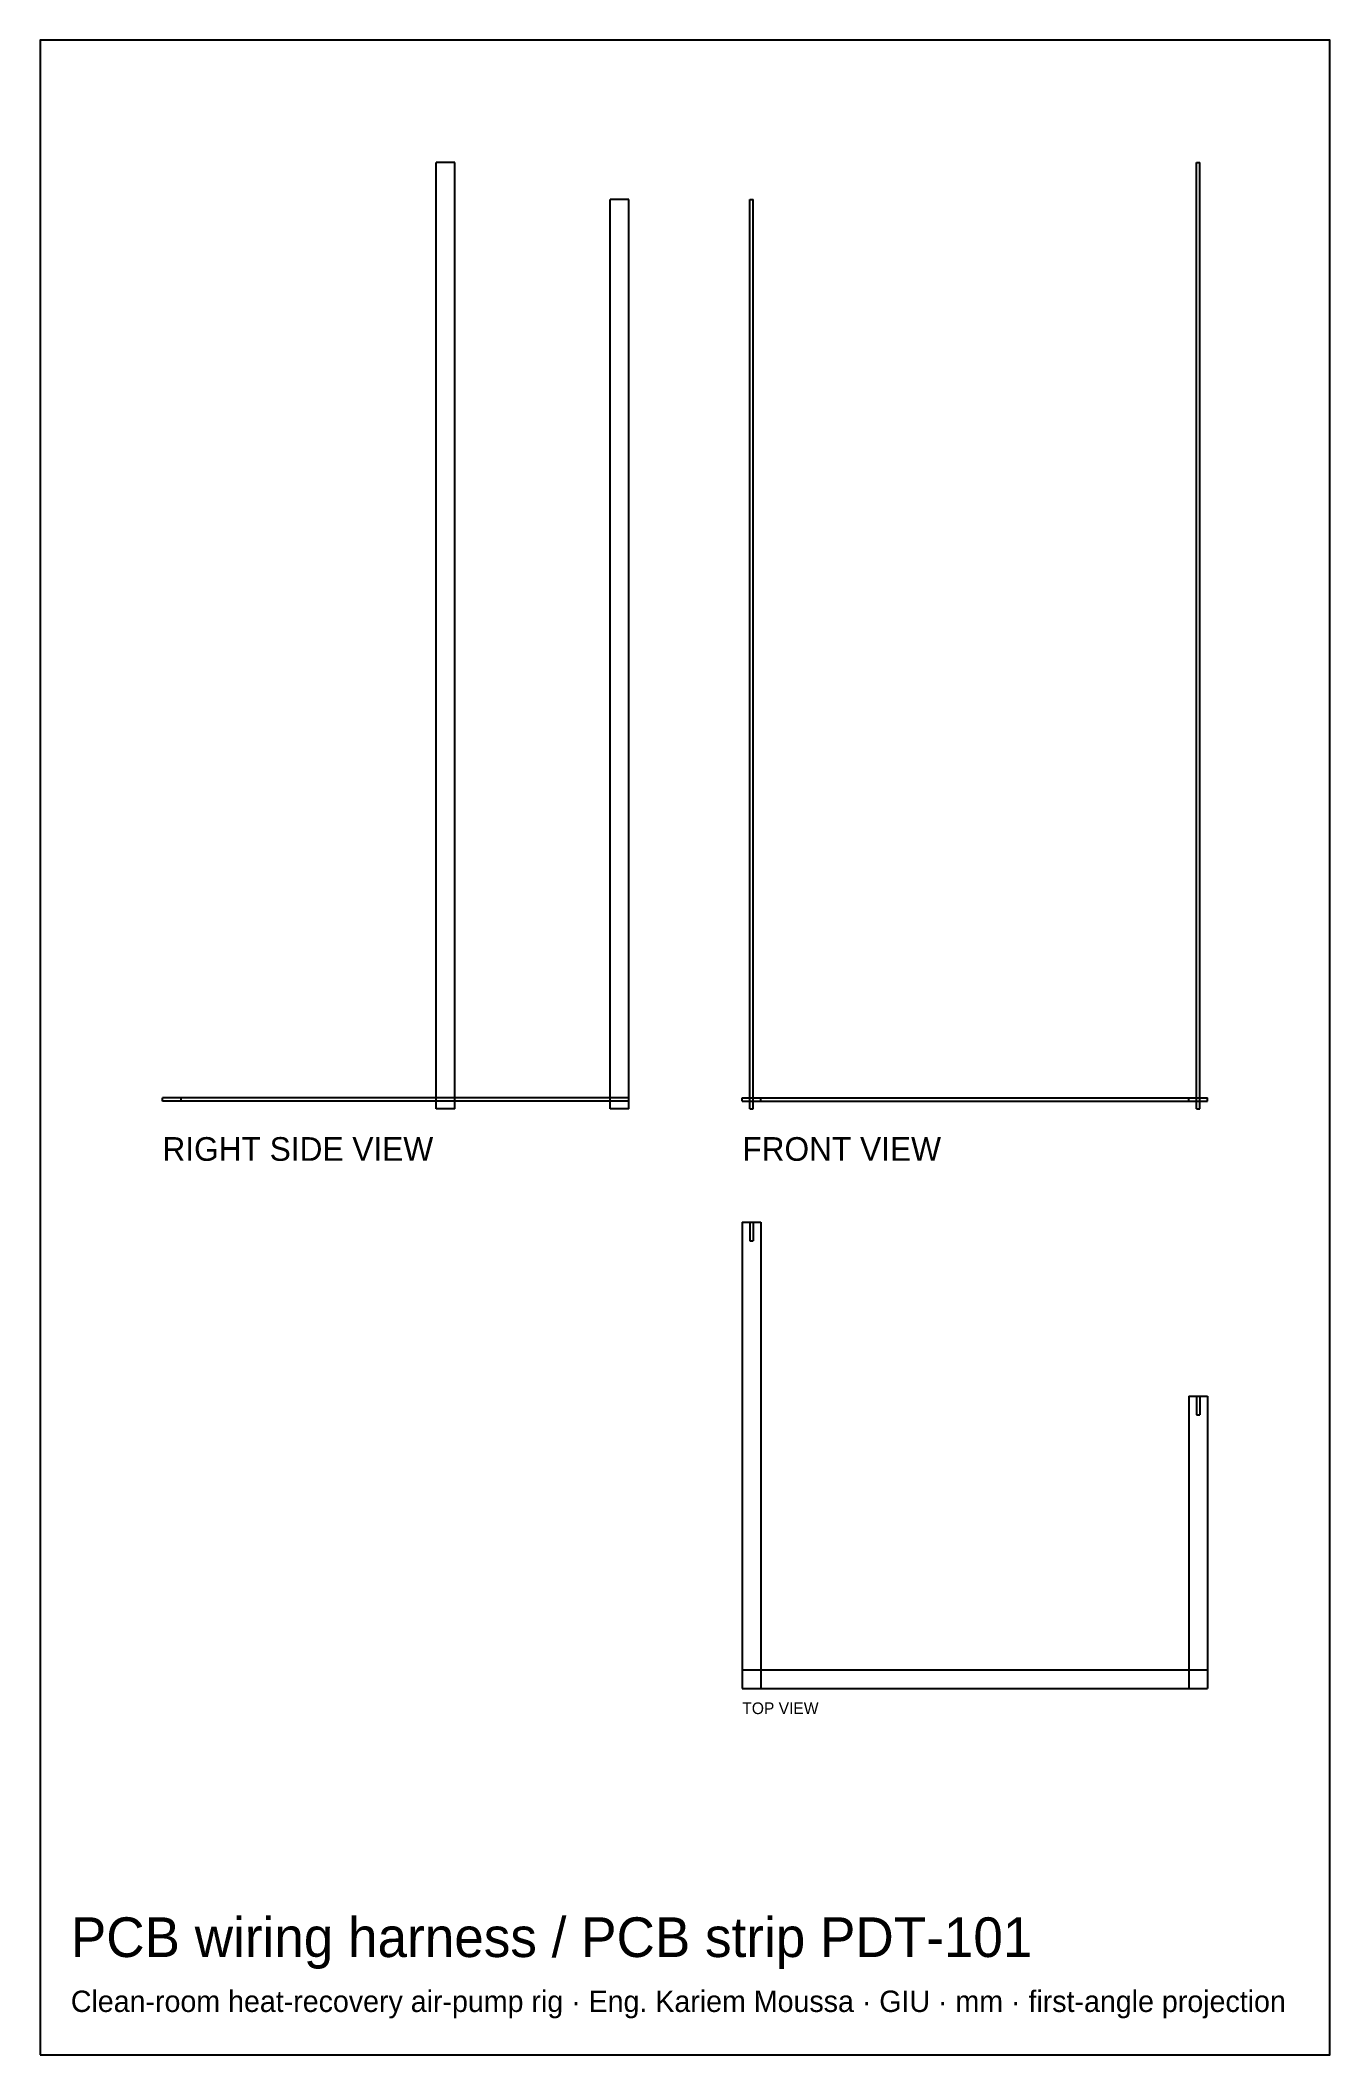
# Model space of a CAD drawing. Header units: millimetres. Extents: x -338 to 44, y -272 to 324.
import ezdxf

# ---------------------------------------------------------------- set-up
doc = ezdxf.new("R2010")
doc.units = ezdxf.units.MM
for name, color, linetype in [('BORDER', 7, 'Continuous'), ('HIDDEN', 8, 'Continuous'), ('TEXT', 5, 'Continuous'), ('VISIBLE', 7, 'Continuous')]:
    doc.layers.add(name, color=color, linetype=linetype)

msp = doc.modelspace()

# ---------------------------------------------------------------- linework, layer by layer
at = {"layer": 'BORDER'}
msp.add_lwpolyline([(-337.715728, -272.483984), (43.894128, -272.483984), (43.894128, 323.894128), (-337.715728, 323.894128)], close=True, dxfattribs=at)
at = {"layer": 'HIDDEN'}
for points in [[(-215.0716, 287.75), (-220.5716, 287.75)], [(-220.5716, 7.57), (-220.5716, 287.75)], [(-215.0716, 7.57), (-215.0716, 287.75)], [(4.5, 287.75), (5.5, 287.75)], [(4.5, 7.57), (4.5, 287.75)], [(5.5, 7.57), (5.5, 287.75)], [(-163.5716, 276.75), (-169.0716, 276.75)], [(-169.0716, 7.57), (-169.0716, 276.75)], [(-163.5716, 7.57), (-163.5716, 276.75)], [(-127.7, 276.75), (-126.7, 276.75)], [(-127.7, 7.57), (-127.7, 276.75)], [(-126.7, 7.57), (-126.7, 276.75)], [(-215.0716, 10.82), (-301.5716, 10.82)], [(-301.5716, 9.82), (-301.5716, 10.82)], [(-163.5716, 10.82), (-301.5716, 10.82)], [(-301.5716, 9.82), (-301.5716, 10.82)], [(-296.0716, 10.82), (-301.5716, 10.82)], [(-301.5716, 9.82), (-301.5716, 10.82)], [(-215.0716, 10.82), (-301.5716, 10.82)], [(-301.5716, 9.82), (-301.5716, 10.82)], [(-215.0716, 9.82), (-301.5716, 9.82)], [(-163.5716, 9.82), (-301.5716, 9.82)], [(-296.0716, 9.82), (-301.5716, 9.82)], [(-215.0716, 9.82), (-301.5716, 9.82)], [(-296.0716, 9.82), (-296.0716, 10.82)], [(-220.5716, 9.82), (-220.5716, 10.82)], [(-215.0716, 7.57), (-220.5716, 7.57)], [(-215.0716, 9.82), (-215.0716, 10.82)], [(-169.0716, 9.82), (-169.0716, 10.82)], [(-163.5716, 7.57), (-169.0716, 7.57)], [(-163.5716, 9.82), (-163.5716, 10.82)], [(-129.95, 10.82), (-124.45, 10.82)], [(-129.95, 9.82), (-129.95, 10.82)], [(-129.95, 10.82), (7.75, 10.82)], [(-129.95, 9.82), (-129.95, 10.82)], [(-129.95, 9.82), (-124.45, 9.82)], [(-129.95, 9.82), (7.75, 9.82)], [(-127.7, 9.82), (-127.7, 10.82)], [(-127.7, 7.57), (-126.7, 7.57)], [(-126.7, 9.82), (-126.7, 10.82)], [(-124.45, 9.82), (-124.45, 10.82)], [(2.25, 10.82), (7.75, 10.82)], [(2.25, 9.82), (2.25, 10.82)], [(2.25, 9.82), (7.75, 9.82)], [(4.5, 9.82), (4.5, 10.82)], [(4.5, 7.57), (5.5, 7.57)], [(5.5, 9.82), (5.5, 10.82)], [(7.75, 9.82), (7.75, 10.82)], [(7.75, 9.82), (7.75, 10.82)], [(-129.95, -26.0516), (-124.45, -26.0516)], [(-129.95, -26.0516), (-129.95, -164.0516)], [(-127.7, -26.0516), (-126.7, -26.0516)], [(-127.7, -26.0516), (-127.7, -31.5516)], [(-126.7, -26.0516), (-126.7, -31.5516)], [(-124.45, -26.0516), (-124.45, -164.0516)], [(-127.7, -31.5516), (-126.7, -31.5516)], [(2.25, -77.5516), (7.75, -77.5516)], [(2.25, -77.5516), (2.25, -164.0516)], [(4.5, -77.5516), (5.5, -77.5516)], [(4.5, -77.5516), (4.5, -83.0516)], [(4.5, -83.0516), (5.5, -83.0516)], [(5.5, -77.5516), (5.5, -83.0516)], [(7.75, -77.5516), (7.75, -164.0516)], [(-129.95, -158.5516), (7.75, -158.5516)], [(-129.95, -158.5516), (-129.95, -164.0516)], [(7.75, -158.5516), (7.75, -164.0516)], [(-129.95, -164.0516), (-124.45, -164.0516)], [(-129.95, -164.0516), (7.75, -164.0516)], [(2.25, -164.0516), (7.75, -164.0516)]]:
    msp.add_lwpolyline(points, dxfattribs=at)
at = {"layer": 'VISIBLE'}
for points in [[(-215.0716, 287.75), (-220.5716, 287.75)], [(-220.5716, 10.82), (-220.5716, 287.75)], [(-215.0716, 7.57), (-215.0716, 287.75)], [(4.5, 287.75), (5.5, 287.75)], [(4.5, 10.82), (4.5, 287.75)], [(5.5, 10.82), (5.5, 287.75)], [(-163.5716, 276.75), (-169.0716, 276.75)], [(-169.0716, 10.82), (-169.0716, 276.75)], [(-163.5716, 7.57), (-163.5716, 276.75)], [(-127.7, 276.75), (-126.7, 276.75)], [(-127.7, 10.82), (-127.7, 276.75)], [(-126.7, 10.82), (-126.7, 276.75)], [(-296.0716, 10.82), (-301.5716, 10.82)], [(-301.5716, 9.82), (-301.5716, 10.82)], [(-215.0716, 10.82), (-301.5716, 10.82)], [(-301.5716, 9.82), (-301.5716, 10.82)], [(-296.0716, 9.82), (-301.5716, 9.82)], [(-215.0716, 9.82), (-301.5716, 9.82)], [(-296.0716, 9.82), (-296.0716, 10.82)], [(-220.5716, 7.57), (-220.5716, 9.82)], [(-215.0716, 7.57), (-220.5716, 7.57)], [(-163.5716, 10.82), (-215.0716, 10.82)], [(-215.0716, 9.82), (-215.0716, 10.82)], [(-163.5716, 9.82), (-215.0716, 9.82)], [(-169.0716, 7.57), (-169.0716, 9.82)], [(-163.5716, 7.57), (-169.0716, 7.57)], [(-163.5716, 9.82), (-163.5716, 10.82)], [(-129.95, 10.82), (-124.45, 10.82)], [(-129.95, 9.82), (-129.95, 10.82)], [(-129.95, 10.82), (7.75, 10.82)], [(-129.95, 9.82), (-129.95, 10.82)], [(-129.95, 9.82), (-124.45, 9.82)], [(-129.95, 9.82), (7.75, 9.82)], [(-127.7, 7.57), (-127.7, 9.82)], [(-127.7, 7.57), (-126.7, 7.57)], [(-126.7, 7.57), (-126.7, 9.82)], [(-124.45, 9.82), (-124.45, 10.82)], [(2.25, 10.82), (7.75, 10.82)], [(2.25, 9.82), (2.25, 10.82)], [(2.25, 9.82), (7.75, 9.82)], [(4.5, 7.57), (4.5, 9.82)], [(4.5, 7.57), (5.5, 7.57)], [(5.5, 7.57), (5.5, 9.82)], [(7.75, 9.82), (7.75, 10.82)], [(7.75, 9.82), (7.75, 10.82)], [(-129.95, -26.0516), (-124.45, -26.0516)], [(-129.95, -26.0516), (-129.95, -164.0516)], [(-127.7, -26.0516), (-126.7, -26.0516)], [(-127.7, -26.0516), (-127.7, -31.5516)], [(-126.7, -26.0516), (-126.7, -31.5516)], [(-124.45, -26.0516), (-124.45, -164.0516)], [(-127.7, -31.5516), (-126.7, -31.5516)], [(2.25, -77.5516), (7.75, -77.5516)], [(2.25, -77.5516), (2.25, -164.0516)], [(4.5, -77.5516), (5.5, -77.5516)], [(4.5, -77.5516), (4.5, -83.0516)], [(4.5, -83.0516), (5.5, -83.0516)], [(5.5, -77.5516), (5.5, -83.0516)], [(7.75, -77.5516), (7.75, -164.0516)], [(-129.95, -158.5516), (7.75, -158.5516)], [(-129.95, -158.5516), (-129.95, -164.0516)], [(7.75, -158.5516), (7.75, -164.0516)], [(-129.95, -164.0516), (-124.45, -164.0516)], [(-129.95, -164.0516), (7.75, -164.0516)], [(2.25, -164.0516), (7.75, -164.0516)]]:
    msp.add_lwpolyline(points, dxfattribs=at)

# ---------------------------------------------------------------- texts
at = {"layer": 'TEXT'}
for s, height, p in [('RIGHT SIDE VIEW', 7.0045, (-301.5716, -7.8399)), ('FRONT VIEW', 7.0045, (-129.95, -7.8399)), ('TOP VIEW', 3.45, (-129.95, -171.6416)), ('PCB wiring harness / PCB strip PDT-101', 11.7468416, (-328.679696, -243.568682)), ('Clean-room heat-recovery air-pump rig · Eng. Kariem Moussa · GIU · mm · first-angle projection', 6.3252224, (-328.679696, -259.833539))]:
    msp.add_text(s, height=height, dxfattribs=at).set_placement(p)

doc.saveas('drawing.dxf')
